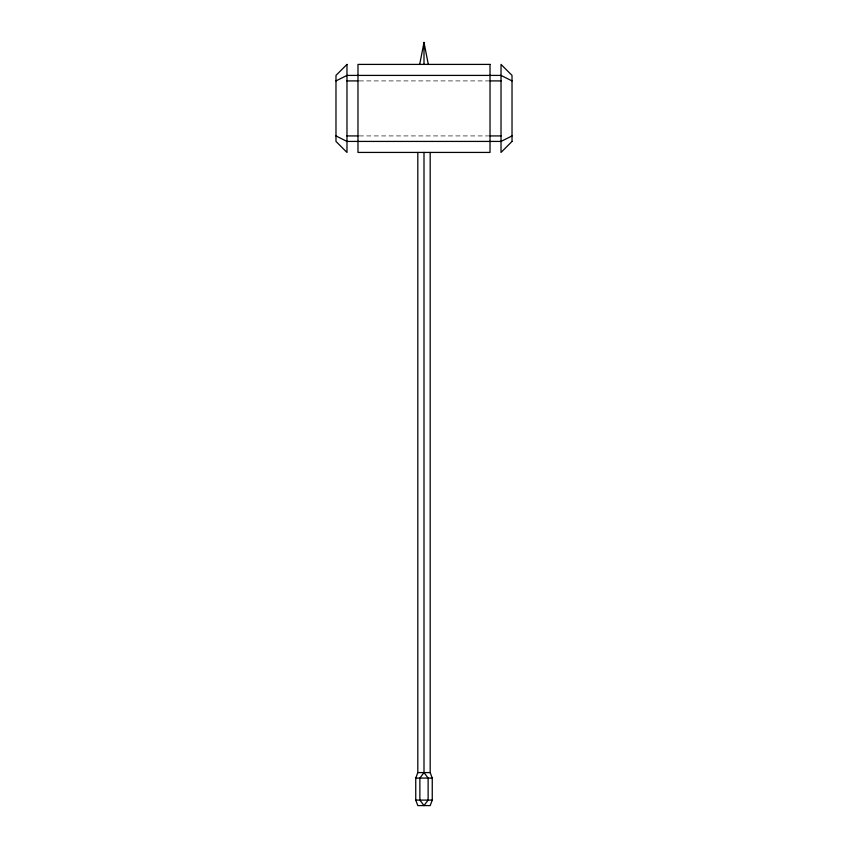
<?xml version="1.0" encoding="UTF-8"?>
<svg xmlns="http://www.w3.org/2000/svg" width="848" height="848" viewBox="0 0 848 848"><rect width="100%" height="100%" fill="white"/><g stroke="black" fill="none" stroke-linecap="round" stroke-linejoin="round"><path stroke-width="0.64" stroke-dasharray="4.24 3.18" d="M359.298 80.91L488.702 80.91M359.298 135.924L488.702 135.924"/><path stroke-width="1.27" d="M419.707 64.406L424 42.4L428.293 64.406M430.19 152.428L430.19 772.592L432.257 778.093L432.257 800.099L430.19 805.6L417.81 805.6L415.743 800.099L415.743 778.093L417.81 772.592L417.81 152.428M424 772.592L419.877 778.093L419.877 800.099L424 805.6L428.123 800.099L428.123 778.093L424 772.592L424 152.428M335.978 80.91L346.98 75.408L501.02 75.408L512.022 80.91M512.022 135.924L501.02 141.425L346.98 141.425L335.978 135.924M346.98 80.91L357.983 80.91M490.017 80.91L501.02 80.91M346.98 135.924L357.983 135.924M490.017 135.924L501.02 135.924M417.81 772.592L430.19 772.592M415.743 778.093L432.257 778.093M415.743 800.099L432.257 800.099M424 42.4L424 64.406M346.98 64.406L335.978 75.408L335.978 141.425L346.98 152.428L346.98 64.406M512.022 141.425L501.02 152.428L501.02 64.406L512.022 75.408L512.022 141.425M490.017 64.406L357.983 64.406L357.983 152.428L490.017 152.428L490.017 64.406"/></g></svg>
